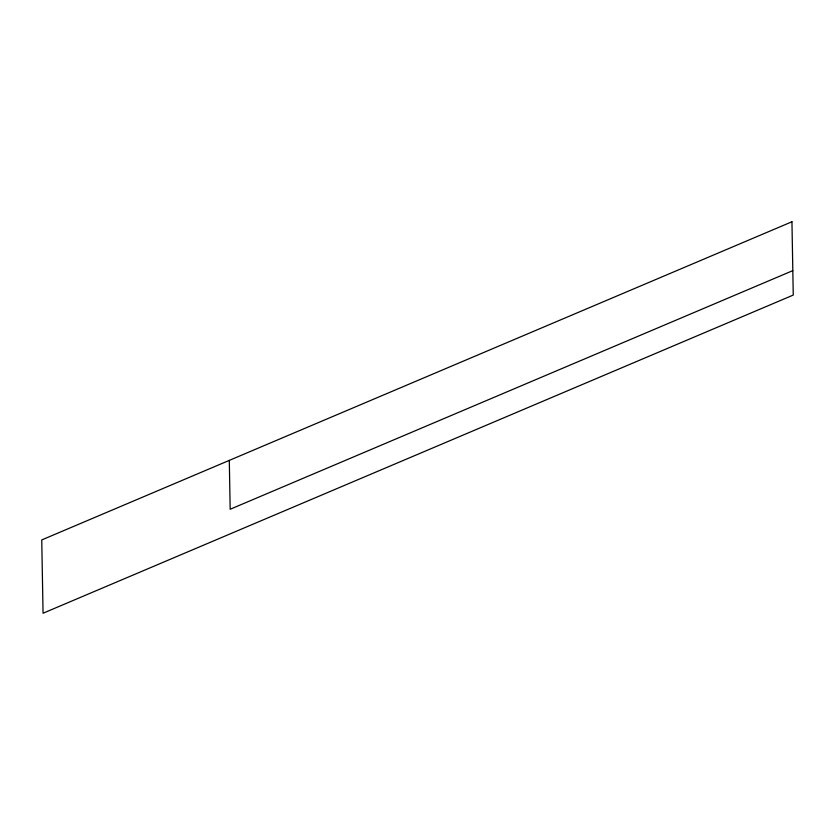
<?xml version="1.0" encoding="UTF-8"?>
<svg xmlns="http://www.w3.org/2000/svg" width="835" height="835" viewBox="0 0 835 835"><rect width="100%" height="100%" fill="white"/><g stroke="black" fill="none" stroke-linecap="round" stroke-linejoin="round"><path stroke-width="1.25" d="M792.812 270.634L230.168 509.256L229.301 460.388M791.945 221.766L41.75 539.932L43.055 613.234L793.25 295.068L791.945 221.766"/></g></svg>
